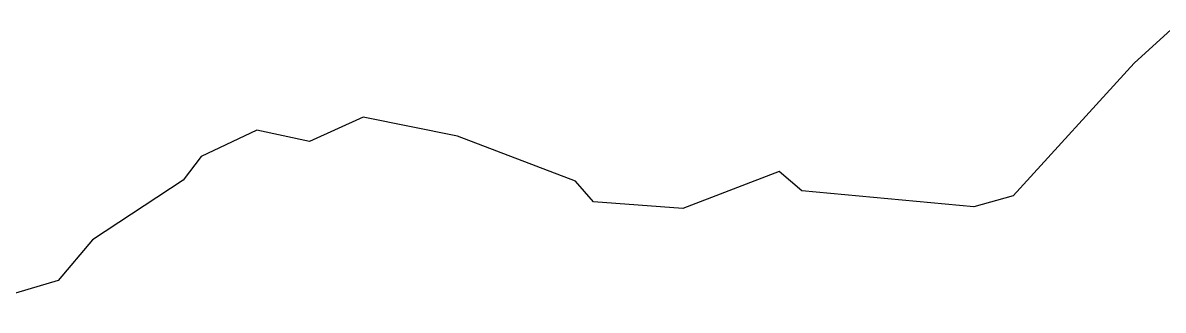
# Model space of a CAD drawing. Header units: metres. Extents: x 350918 to 355985, y 1754182 to 1757789.
# Drawn here: x 352416 to 353758, y 1754451 to 1754788 of the extents above; entities that cross this region are included whole.
import ezdxf

# ---------------------------------------------------------------- set-up
doc = ezdxf.new("R2010")
doc.units = ezdxf.units.M

msp = doc.modelspace()

# ---------------------------------------------------------------- linework, layer by layer
at = {"color": 3}
for p, q in [((353775.6, 1754788.3), (353723.6, 1754741.1)), ((353723.6, 1754741.1), (353581.3, 1754585)), ((352816.4, 1754677.4), (352753.5, 1754649)), ((352927.7, 1754655.1), (352816.4, 1754677.4)), ((352691.6, 1754662.2), (352626.1, 1754631.4)), ((352753.5, 1754649), (352691.6, 1754662.2)), ((353066.2, 1754602.5), (352927.7, 1754655.1)), ((352626.1, 1754631.4), (352604.8, 1754603.5)), ((353305.7, 1754613.7), (353192.5, 1754570.2)), ((353332.5, 1754591.2), (353305.7, 1754613.7)), ((352604.8, 1754603.5), (352498.3, 1754533.5)), ((353087.5, 1754578), (353066.2, 1754602.5)), ((353534.7, 1754572.2), (353332.5, 1754591.2)), ((353581.3, 1754585), (353534.7, 1754572.2)), ((353192.5, 1754570.2), (353087.5, 1754578)), ((352498.3, 1754533.5), (352457.8, 1754485.9)), ((352457.8, 1754485.9), (352339.9, 1754450.9))]:
    msp.add_line(p, q, dxfattribs=at)

doc.saveas('drawing.dxf')
